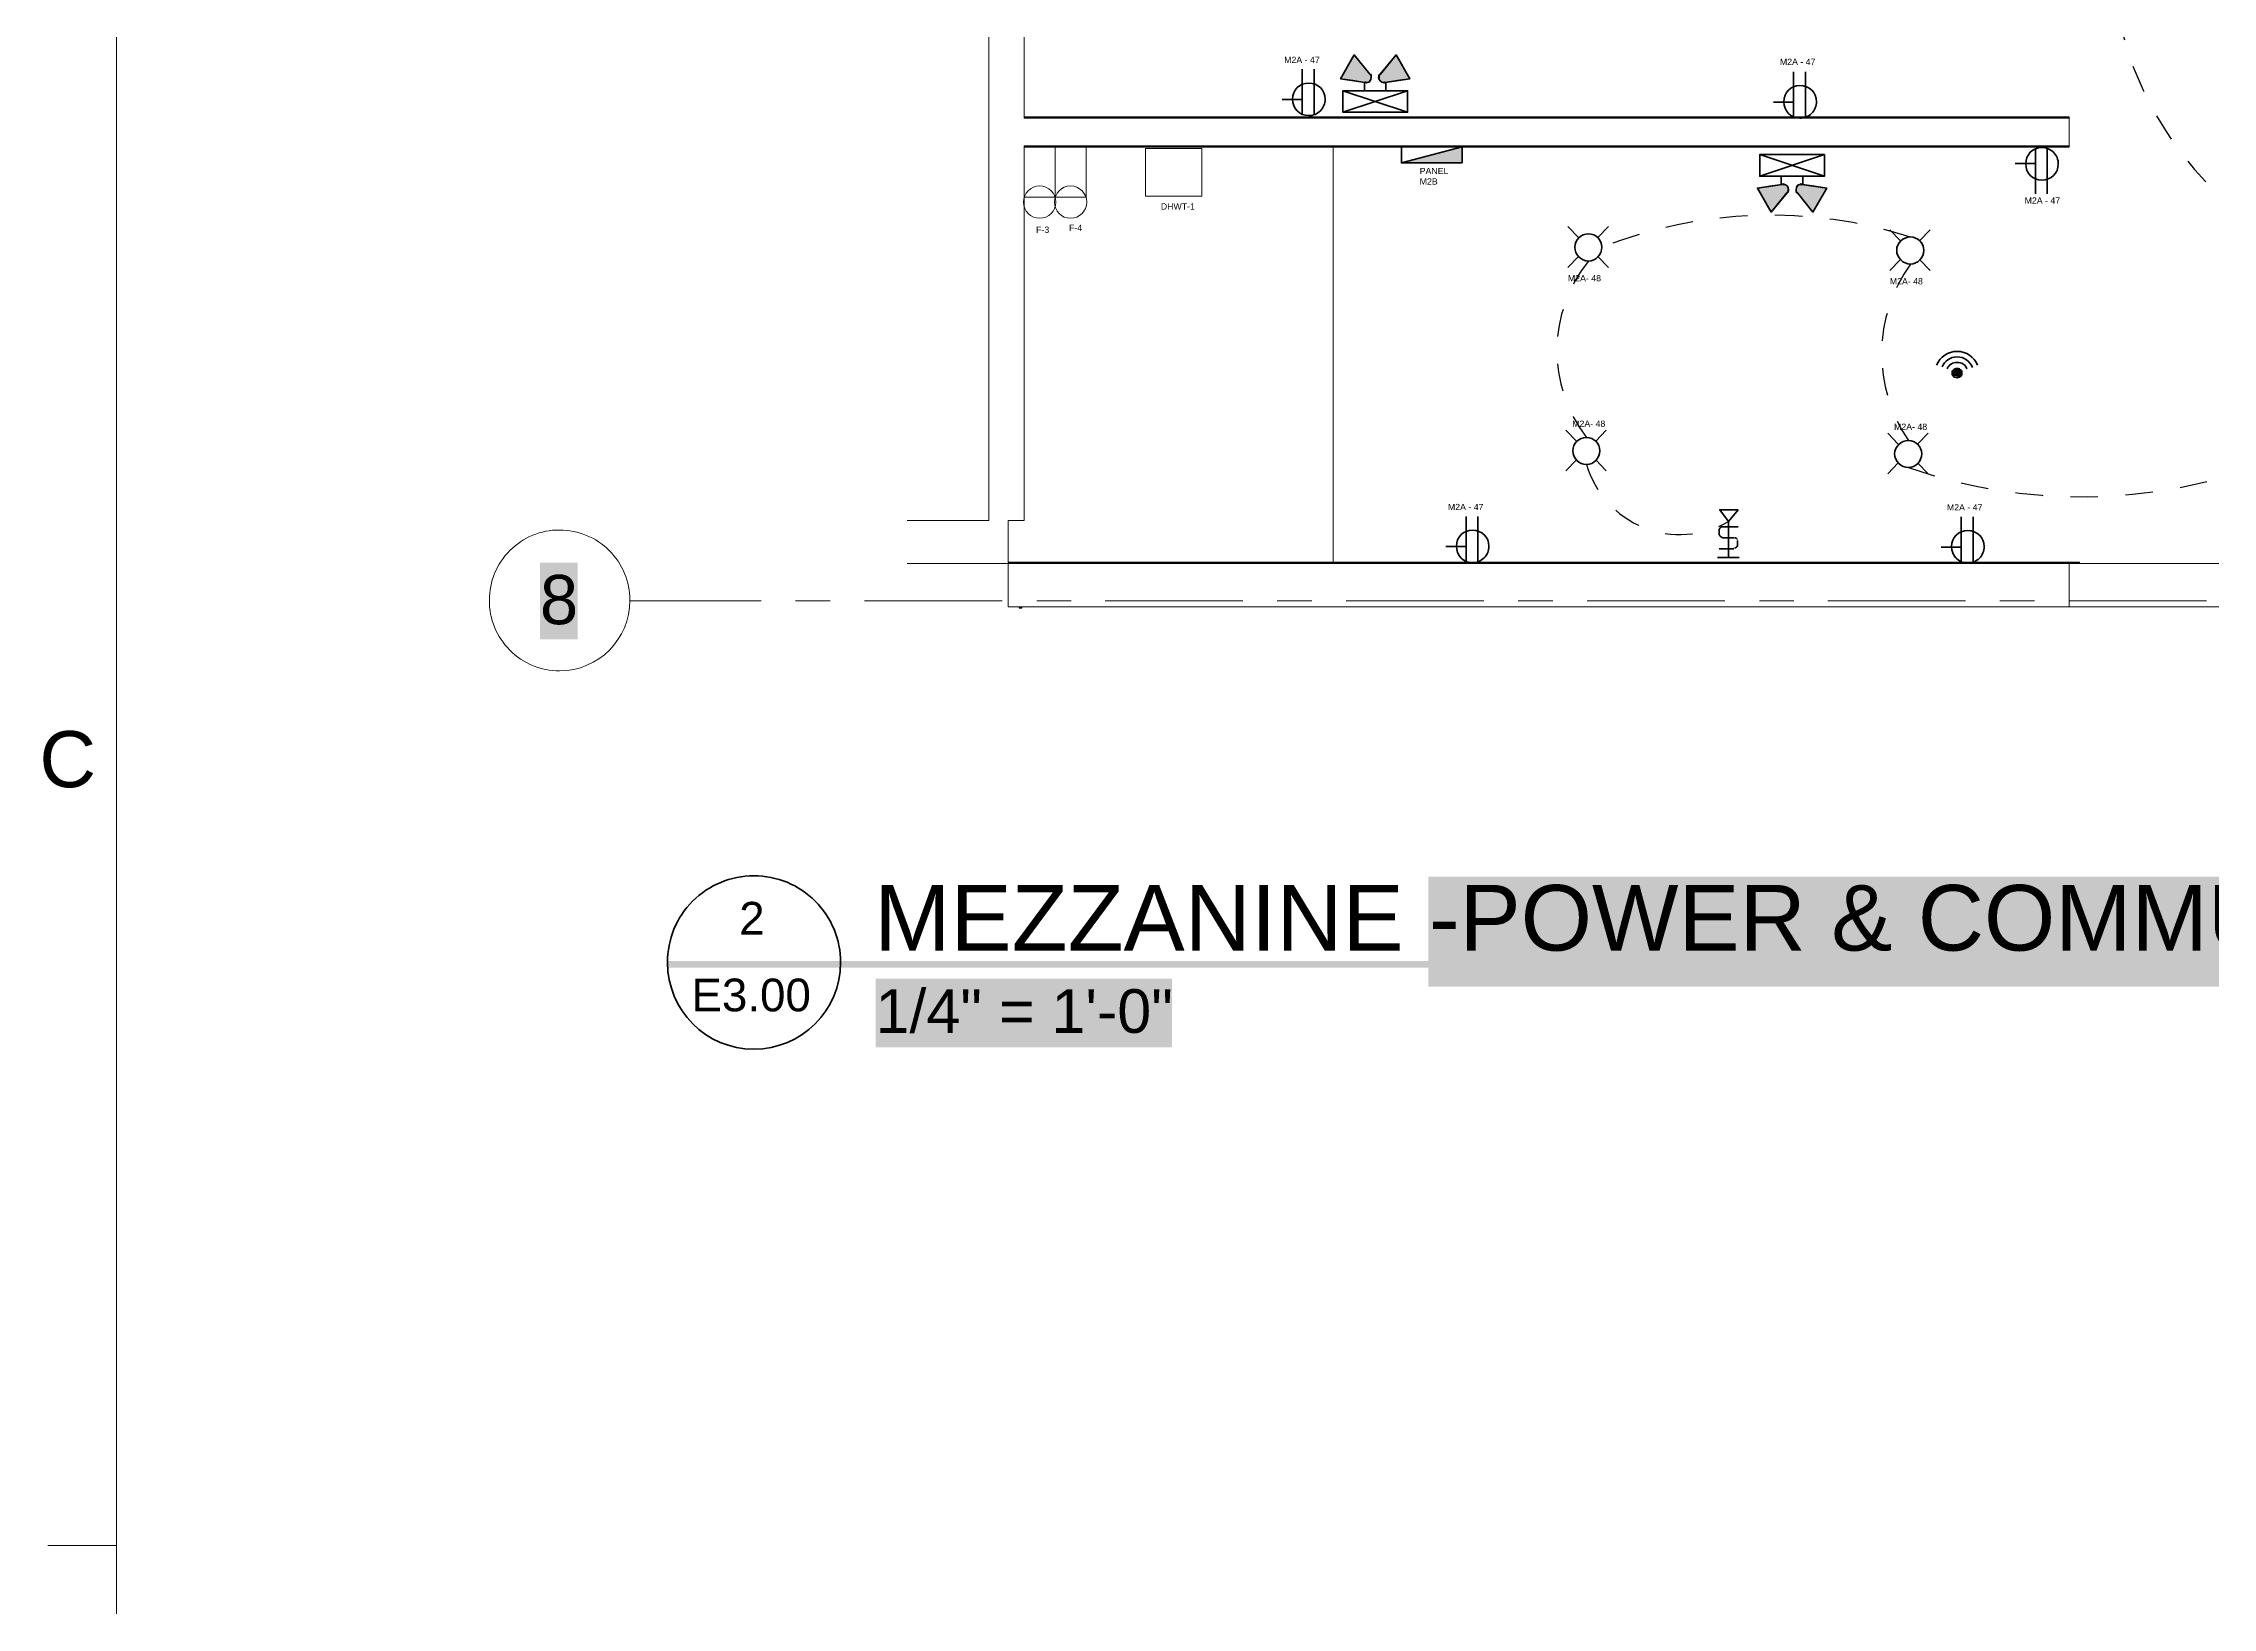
# Model space of a CAD drawing. Header units: millimetres. Extents: x 0.7 to 36.3, y 0.6 to 47.9.
# Drawn here: x 0.87 to 8.74, y 11.78 to 17.45 of the extents above; entities that cross this region are included whole.
import ezdxf

# ---------------------------------------------------------------- set-up
doc = ezdxf.new("R2010")
doc.units = ezdxf.units.MM
doc.header["$LTSCALE"] = 0.007
doc.linetypes.add('HIDDEN', pattern=[9.525, 6.35, -3.175])
doc.layers.add('Dotted', color=1, linetype='HIDDEN', lineweight=30, true_color=0xff0000)
doc.layers.add('PDF2_Geometry', color=7, linetype='Continuous')
doc.layers.add('PDF_Text', color=7, linetype='Continuous')
for name, color, linetype, true_color in [('PDF2_Solid Fills', 7, 'Continuous', 0x7f7f7f), ('PDF_Geometry', 7, 'Continuous', 0x777777), ('PDF_Solid Fills', 7, 'Continuous', 0xffffff)]:
    doc.layers.add(name, color=color, linetype=linetype, true_color=true_color)
doc.styles.add('PDF Arial', font='arial.ttf')
doc.styles.add('PDF GillSansMTCondensed', font='arial.ttf')

msp = doc.modelspace()

# ---------------------------------------------------------------- hatches: boundary and pattern name
at = {"layer": 'Dotted', "linetype": 'HIDDEN', "lineweight": 5}
h = msp.add_hatch(dxfattribs=at)
h.set_pattern_fill('ANSI32', color=0)
h.set_pattern_definition([(45, (-8.4285, -2.56), (-6.7352, 6.7352), []), (45, (-3.938, -2.56), (-6.735, 6.735), [])])
h.paths.add_polyline_path([(5.0745, 17.0723), (4.8702, 17.0723), (4.8702, 16.8994), (5.0745, 16.8994)])
at = {"layer": 'PDF2_Solid Fills', "transparency": 33554559}
for points in [[(5.5777, 17.3256), (5.6261, 17.4123), (5.6277, 17.4123), (5.6894, 17.3356), (5.6811, 17.3156), (5.6661, 17.3139)], [(5.7177, 17.3389), (5.7777, 17.4123), (5.7794, 17.4123), (5.8294, 17.3273), (5.7944, 17.3223), (5.7311, 17.3139), (5.7194, 17.3223)], [(5.7988, 17.0221), (6.0188, 17.0205), (6.0188, 17.0788), (6.0138, 17.0788)], [(7.2026, 16.9153), (7.1426, 16.842), (7.141, 16.842), (7.091, 16.927), (7.126, 16.932), (7.1893, 16.9403), (7.201, 16.932)], [(7.3426, 16.9287), (7.2943, 16.842), (7.2926, 16.842), (7.231, 16.9187), (7.2393, 16.9387), (7.2543, 16.9403)]]:
    msp.add_hatch(color=256, dxfattribs=at).paths.add_polyline_path(points)
at = {"layer": 'PDF_Solid Fills', "transparency": 33554559}
msp.add_hatch(color=7, dxfattribs=at).paths.add_polyline_path([(7.833, 16.2662), (7.8247, 16.2745), (7.8063, 16.2745), (7.798, 16.2645), (7.8013, 16.2479), (7.8197, 16.2429), (7.8313, 16.2495)])

# ---------------------------------------------------------------- linework, layer by layer
at = {"layer": 'Dotted', "color": 0, "linetype": 'Continuous', "lineweight": 5}
for points in [[(4.5419, 16.8956), (4.4298, 16.8956), (4.4298, 17.0776), (4.5419, 17.0776)], [(4.6539, 16.8956), (4.5419, 16.8956), (4.5419, 17.0776), (4.6539, 17.0776)], [(4.8702, 17.0723), (5.0745, 17.0723), (5.0745, 16.8994), (4.8702, 16.8994)]]:
    msp.add_lwpolyline(points, close=True, dxfattribs=at)
for centre in [(4.4858, 16.8779), (4.5979, 16.8779)]:
    msp.add_circle(centre, 0.0587, dxfattribs=at)
at = {"layer": 'Dotted', "linetype": 'HIDDEN', "lineweight": 30}
for centre, radius, start, end in [((9.6216, 17.8122), 1.248, 173.11052, 236.9734), ((7.1386, 15.1618), 1.6686, 72.28352, 111.52467), ((6.8787, 16.3392), 0.5158, 140.96084, 217.69768), ((8.1003, 16.3274), 0.5586, 144.35754, 214.30098), ((6.8101, 16.0252), 0.3539, 196.37053, 299.76437), ((8.2662, 17.7182), 1.9099, 250.82585, 290.46429)]:
    msp.add_arc(centre, radius, start, end, dxfattribs=at)
at = {"layer": 'PDF2_Geometry', "lineweight": 35}
for points in [[(5.6677, 17.3123), (5.5777, 17.3256), (5.6277, 17.4123), (5.6844, 17.3423)], [(5.7394, 17.3123), (5.8294, 17.3256), (5.7794, 17.4123), (5.7211, 17.3423)], [(5.4389, 17.3601), (5.4389, 17.1951)], [(5.4822, 17.3601), (5.4822, 17.1951)], [(7.222, 17.3508), (7.222, 17.1858)], [(7.2653, 17.3508), (7.2653, 17.1858)], [(5.3656, 17.2501), (5.4389, 17.2501)], [(5.5861, 17.2823), (5.8211, 17.2823), (5.5861, 17.2039), (5.5861, 17.2823), (5.8211, 17.2039), (5.8211, 17.2823)], [(5.6644, 17.2823), (5.6644, 17.3123)], [(5.7427, 17.2823), (5.7427, 17.3123)], [(5.8211, 17.2039), (5.5861, 17.2039)], [(7.1487, 17.2408), (7.222, 17.2408)], [(7.3343, 16.972), (7.0993, 16.972), (7.3343, 17.0503), (7.3343, 16.972), (7.0993, 17.0503), (7.0993, 16.972)], [(7.0993, 17.0503), (7.3343, 17.0503)], [(8.0265, 17.018), (8.0998, 17.018)], [(8.0998, 16.908), (8.0998, 17.073)], [(8.1431, 16.908), (8.1431, 17.073)], [(7.181, 16.942), (7.091, 16.9287), (7.141, 16.842), (7.1993, 16.912)], [(7.1776, 16.972), (7.1776, 16.942)], [(7.2526, 16.942), (7.3426, 16.9287), (7.2926, 16.842), (7.236, 16.912)], [(7.256, 16.972), (7.256, 16.942)], [(6.0332, 15.7373), (6.0332, 15.5723)], [(6.0766, 15.7373), (6.0766, 15.5723)], [(7.8308, 15.736), (7.8308, 15.571)], [(7.8741, 15.736), (7.8741, 15.571)], [(5.9599, 15.6273), (6.0332, 15.6273)], [(7.7575, 15.626), (7.8308, 15.626)]]:
    msp.add_lwpolyline(points, dxfattribs=at)
for points in [[(5.6277, 17.4123), (5.6844, 17.3423), (5.6877, 17.3389), (5.6894, 17.3339), (5.6894, 17.3306), (5.6877, 17.3256), (5.6861, 17.3206), (5.6844, 17.3173), (5.6811, 17.3139), (5.6761, 17.3123), (5.6711, 17.3106), (5.6661, 17.3123), (5.6227, 17.3189), (5.5777, 17.3256)], [(5.7794, 17.4123), (5.8294, 17.3256), (5.7844, 17.3189), (5.7394, 17.3123), (5.7361, 17.3106), (5.7311, 17.3123), (5.7261, 17.3139), (5.7227, 17.3173), (5.7194, 17.3206), (5.7177, 17.3256), (5.7177, 17.3306), (5.7177, 17.3339), (5.7194, 17.3389), (5.7227, 17.3423)], [(6.0188, 17.0205), (5.7988, 17.0205), (5.7988, 17.0788), (6.0188, 17.0788)], [(6.0188, 17.0788), (5.7988, 17.0205), (6.0188, 17.0205)], [(7.141, 16.842), (7.091, 16.9287), (7.136, 16.9353), (7.181, 16.942), (7.1843, 16.9437), (7.1893, 16.942), (7.1943, 16.9403), (7.1976, 16.937), (7.201, 16.9337), (7.2026, 16.9287), (7.2026, 16.9237), (7.2026, 16.9203), (7.201, 16.9153), (7.1976, 16.912)], [(7.2926, 16.842), (7.236, 16.912), (7.2326, 16.9153), (7.231, 16.9203), (7.231, 16.9237), (7.2326, 16.9287), (7.2343, 16.9337), (7.236, 16.937), (7.2393, 16.9403), (7.2443, 16.942), (7.2493, 16.9437), (7.2543, 16.942), (7.2976, 16.9353), (7.3426, 16.9287)]]:
    msp.add_lwpolyline(points, close=True, dxfattribs=at)
for centre, radius, start, end in [((5.7346, 17.3308), 0.0185, 180.50195, 269.49805), ((5.4625, 17.2515), 0.0597, 269.76027, 0.23973), ((7.2456, 17.2423), 0.0597, 269.76027, 0.23973), ((8.1234, 17.0166), 0.0597, 359.76027, 90.23973), ((7.1858, 16.9235), 0.0185, 0.50195, 89.49805), ((6.0568, 15.6287), 0.0597, 269.76027, 0.23973), ((7.8544, 15.6274), 0.0597, 269.76027, 0.23973)]:
    msp.add_arc(centre, radius, start, end, dxfattribs=at)
for points in [[(5.6711, 17.3123), (5.6827, 17.3123), (5.6894, 17.3206), (5.6894, 17.3306)], [(5.6894, 17.3306), (5.6894, 17.3356), (5.6894, 17.3406), (5.6861, 17.3439)], [(5.7211, 17.3439), (5.7177, 17.3406), (5.7161, 17.3356), (5.7161, 17.3306)], [(5.4039, 17.2518), (5.4039, 17.2851), (5.4289, 17.3101), (5.4622, 17.3101)], [(5.4622, 17.1918), (5.4289, 17.1918), (5.4039, 17.2184), (5.4039, 17.2518)], [(5.4622, 17.3101), (5.4956, 17.3101), (5.5222, 17.2851), (5.5222, 17.2518)], [(5.6677, 17.3139), (5.6694, 17.3139), (5.6694, 17.3123), (5.6711, 17.3123)], [(5.7344, 17.3123), (5.7361, 17.3123), (5.7377, 17.3139), (5.7377, 17.3139)], [(7.187, 17.2425), (7.187, 17.2758), (7.212, 17.3008), (7.2453, 17.3008)], [(7.2453, 17.3008), (7.2787, 17.3008), (7.3053, 17.2758), (7.3053, 17.2425)], [(7.2453, 17.1825), (7.212, 17.1825), (7.187, 17.2092), (7.187, 17.2425)], [(8.1231, 17.0764), (8.0898, 17.0764), (8.0648, 17.0497), (8.0648, 17.0164)], [(8.0648, 17.0164), (8.0648, 16.983), (8.0898, 16.958), (8.1231, 16.958)], [(8.1231, 16.958), (8.1565, 16.958), (8.1831, 16.983), (8.1831, 17.0164)], [(7.186, 16.942), (7.1843, 16.942), (7.1826, 16.9403), (7.1826, 16.9403)], [(7.2493, 16.942), (7.2376, 16.942), (7.231, 16.9337), (7.231, 16.9237)], [(7.2526, 16.9403), (7.251, 16.9403), (7.251, 16.942), (7.2493, 16.942)], [(7.1993, 16.9103), (7.2026, 16.9137), (7.2043, 16.9187), (7.2043, 16.9237)], [(7.231, 16.9237), (7.231, 16.9187), (7.231, 16.9137), (7.2343, 16.9103)], [(5.9982, 15.6289), (5.9982, 15.6623), (6.0232, 15.6873), (6.0566, 15.6873)], [(6.0566, 15.6873), (6.0899, 15.6873), (6.1166, 15.6623), (6.1166, 15.6289)], [(7.7958, 15.6277), (7.7958, 15.661), (7.8208, 15.686), (7.8541, 15.686)], [(7.8541, 15.686), (7.8875, 15.686), (7.9141, 15.661), (7.9141, 15.6277)], [(6.0566, 15.5689), (6.0232, 15.5689), (5.9982, 15.5956), (5.9982, 15.6289)], [(7.8541, 15.5677), (7.8208, 15.5677), (7.7958, 15.5944), (7.7958, 15.6277)]]:
    msp.add_open_spline(points, degree=3, dxfattribs=at)
at = {"layer": 'PDF_Geometry', "color": 7, "lineweight": 9}
msp.add_lwpolyline([(1.135, 1.0083), (1.135, 22.9924)], close=True, dxfattribs=at)
at = {"layer": 'PDF_Geometry', "lineweight": 18}
for points in [[(4.0048, 15.566), (4.3715, 15.566), (4.3715, 15.7227), (4.4298, 15.7227), (4.4298, 17.0826), (8.223, 17.0826), (8.223, 17.1826), (4.4298, 17.1826), (4.4298, 19.4375), (4.3882, 19.4375), (4.3882, 19.4775), (4.3882, 20.9091), (9.3296, 20.9091), (9.3296, 21.0925), (4.0048, 21.0925)], [(4.0048, 20.9091), (4.3015, 20.9091), (4.3015, 19.4775), (4.3015, 15.7227), (4.0048, 15.7227)]]:
    msp.add_lwpolyline(points, dxfattribs=at)
at = {"layer": 'PDF_Geometry', "lineweight": 9}
for points in [[(4.3015, 15.7227), (4.3015, 19.4775)], [(4.4298, 17.1876), (8.223, 17.1876), (8.223, 17.186), (8.223, 17.1843)], [(4.4298, 17.1843), (8.223, 17.1843), (4.4298, 17.1843)], [(8.223, 17.1826), (4.4298, 17.1826)], [(8.223, 17.1843), (8.223, 17.1826), (8.223, 17.1843)], [(4.4298, 17.0826), (8.223, 17.0826), (8.223, 17.081), (8.223, 17.0793), (8.223, 17.0776), (4.4298, 17.0776)], [(8.223, 17.081), (8.223, 17.081)], [(4.3715, 15.571), (8.2597, 15.571), (8.2597, 15.5694), (8.2597, 15.5677), (4.3715, 15.5677), (8.2597, 15.5677), (8.2597, 15.566), (4.3715, 15.566)], [(8.2597, 15.5677), (8.2597, 15.5677)], [(2.9982, 15.431), (3.4749, 15.431)], [(3.5999, 15.431), (3.7248, 15.431)], [(3.8498, 15.431), (4.3498, 15.431)], [(4.4115, 15.4077), (4.4115, 15.4077)], [(4.4215, 15.4077), (4.4115, 15.4077)], [(4.4215, 15.4077), (4.4115, 15.4077), (4.4215, 15.4077)], [(4.4215, 15.4077), (4.4215, 15.4077)], [(4.4748, 15.431), (4.5998, 15.431)], [(4.7231, 15.431), (5.2231, 15.431)], [(5.3481, 15.431), (5.4731, 15.431)], [(5.5981, 15.431), (6.0981, 15.431)], [(6.2231, 15.431), (6.3481, 15.431)], [(6.4731, 15.431), (6.973, 15.431)], [(7.098, 15.431), (7.223, 15.431)], [(7.3464, 15.431), (7.8463, 15.431)], [(7.9713, 15.431), (8.0963, 15.431)], [(8.2213, 15.431), (8.7213, 15.431)]]:
    msp.add_lwpolyline(points, dxfattribs=at)
for points in [[(4.4298, 17.081), (8.223, 17.081)], [(4.4115, 15.4077), (4.4115, 15.4094), (4.4215, 15.4094), (4.4215, 15.4077), (4.4215, 15.406), (4.4215, 15.4044), (4.4115, 15.4044), (4.4115, 15.406)]]:
    msp.add_lwpolyline(points, close=True, dxfattribs=at)
at = {"layer": 'PDF_Geometry', "color": 253, "lineweight": 9, "true_color": 0xababab}
msp.add_lwpolyline([(8.0497, 15.5677), (5.5514, 15.5677), (5.5514, 17.0826)], dxfattribs=at)
at = {"layer": 'PDF_Geometry', "lineweight": 35}
for points in [[(6.4031, 16.789), (6.4414, 16.749)], [(6.5498, 16.789), (6.5114, 16.749)], [(7.5714, 16.7779), (7.6097, 16.7379)], [(7.718, 16.7779), (7.6797, 16.7379)], [(6.4031, 16.6407), (6.4414, 16.6807)], [(6.5498, 16.6407), (6.5114, 16.6807)], [(7.5714, 16.6296), (7.6097, 16.6696)], [(7.718, 16.6296), (7.6797, 16.6696)], [(6.3956, 16.0504), (6.4339, 16.0104)], [(6.5423, 16.0504), (6.5039, 16.0104)], [(7.5639, 16.0393), (7.6022, 15.9993)], [(7.7105, 16.0393), (7.6722, 15.9993)], [(6.3956, 15.9021), (6.4339, 15.9421)], [(6.5423, 15.9021), (6.5039, 15.9421)], [(7.5639, 15.891), (7.6022, 15.931)], [(7.7105, 15.891), (7.6722, 15.931)], [(6.9525, 15.6896), (6.9525, 15.6696)], [(6.9658, 15.6996), (7.0208, 15.6996)], [(6.9858, 15.718), (6.9858, 15.588)], [(6.9525, 15.6196), (7.0058, 15.6196)], [(6.9658, 15.6596), (7.0058, 15.6596)], [(7.0191, 15.6296), (7.0191, 15.6496)], [(6.9458, 15.588), (7.0241, 15.588)]]:
    msp.add_lwpolyline(points, dxfattribs=at)
for points in [[(7.798, 16.2579), (7.798, 16.2529), (7.7997, 16.2479), (7.803, 16.2445), (7.8063, 16.2429), (7.8113, 16.2412), (7.8163, 16.2395), (7.8197, 16.2412), (7.8247, 16.2429), (7.828, 16.2445), (7.8313, 16.2479), (7.833, 16.2529), (7.833, 16.2579), (7.833, 16.2629), (7.8313, 16.2662), (7.828, 16.2695), (7.8247, 16.2729), (7.8197, 16.2745), (7.8163, 16.2745), (7.8113, 16.2745), (7.8063, 16.2729), (7.803, 16.2695), (7.7997, 16.2662), (7.798, 16.2629)], [(7.0208, 15.7613), (6.9858, 15.718), (6.9541, 15.7613)]]:
    msp.add_lwpolyline(points, close=True, dxfattribs=at)
at = {"layer": 'PDF_Geometry', "lineweight": 9}
msp.add_lwpolyline([(2.7432, 15.6877, 0.416667), (2.4882, 15.4327, 0.415306), (2.7432, 15.176, 0.412859), (2.9982, 15.4327, 0.414218)], format="xyb", close=True, dxfattribs=at)
at = {"layer": 'PDF_Geometry', "lineweight": 18}
for points in [[(8.223, 15.566), (4.3715, 15.566), (4.3715, 15.4094), (8.223, 15.4094)], [(8.223, 15.4094), (10.3129, 15.4094), (10.3129, 15.566), (8.223, 15.566)]]:
    msp.add_lwpolyline(points, close=True, dxfattribs=at)
at = {"layer": 'PDF_Geometry', "color": 7, "lineweight": 35}
msp.add_lwpolyline([(3.4482, 14.4327, 0.415778), (3.1349, 14.1178, 0.413791), (3.4482, 13.8028, 0.412698), (3.7632, 14.1178, 0.414684)], format="xyb", close=True, dxfattribs=at)
for points in [[(3.1349, 14.1178), (3.1349, 14.1178)], [(3.7632, 14.1178), (3.7632, 14.1178)]]:
    msp.add_lwpolyline(points, dxfattribs=at)
at = {"layer": 'PDF_Geometry', "color": 7, "lineweight": 9}
msp.add_lwpolyline([(0.885, 12.0012), (1.135, 12.0012)], dxfattribs=at)
at = {"layer": 'PDF_Geometry', "lineweight": 35}
for centre, radius, start, end in [((6.4781, 16.714), 0.0484, 0.04113, 89.95887), ((7.6463, 16.7029), 0.0484, 0.04113, 89.95887), ((7.8158, 16.2566), 0.0796, 21.82565, 89.6006), ((6.4706, 15.9754), 0.0484, 0.04113, 89.95887), ((7.6388, 15.9643), 0.0484, 0.04113, 89.95887)]:
    msp.add_arc(centre, radius, start, end, dxfattribs=at)
for points in [[(6.4281, 16.714), (6.4281, 16.7407), (6.4514, 16.7624), (6.4781, 16.7624)], [(6.4781, 16.664), (6.4514, 16.664), (6.4281, 16.6874), (6.4281, 16.714)], [(6.5264, 16.714), (6.5264, 16.6874), (6.5048, 16.664), (6.4781, 16.664)], [(7.5964, 16.7029), (7.5964, 16.7296), (7.6197, 16.7513), (7.6464, 16.7513)], [(7.6464, 16.6529), (7.6197, 16.6529), (7.5964, 16.6763), (7.5964, 16.7029)], [(7.6947, 16.7029), (7.6947, 16.6763), (7.673, 16.6529), (7.6464, 16.6529)], [(7.7413, 16.2862), (7.753, 16.3162), (7.783, 16.3362), (7.8163, 16.3362)], [(7.7613, 16.2795), (7.7697, 16.3012), (7.7913, 16.3162), (7.8163, 16.3162)], [(7.8163, 16.3162), (7.8397, 16.3162), (7.863, 16.3012), (7.8713, 16.2779)], [(7.7797, 16.2729), (7.7847, 16.2879), (7.7997, 16.2962), (7.8163, 16.2962)], [(7.8163, 16.2962), (7.8313, 16.2962), (7.8463, 16.2879), (7.8513, 16.2729)], [(6.4206, 15.9754), (6.4206, 16.0021), (6.4439, 16.0238), (6.4706, 16.0238)], [(7.5889, 15.9643), (7.5889, 15.991), (7.6122, 16.0127), (7.6389, 16.0127)], [(6.4706, 15.9254), (6.4439, 15.9254), (6.4206, 15.9488), (6.4206, 15.9754)], [(6.5189, 15.9754), (6.5189, 15.9488), (6.4973, 15.9254), (6.4706, 15.9254)], [(7.6389, 15.9143), (7.6122, 15.9143), (7.5889, 15.9377), (7.5889, 15.9643)], [(7.6872, 15.9643), (7.6872, 15.9377), (7.6655, 15.9143), (7.6389, 15.9143)], [(6.9525, 15.6896), (6.9541, 15.6963), (6.9591, 15.6996), (6.9658, 15.6996)], [(6.9658, 15.6596), (6.9591, 15.6613), (6.9541, 15.6646), (6.9525, 15.6713)], [(7.0075, 15.6596), (7.0125, 15.6596), (7.0158, 15.6563), (7.0191, 15.653)], [(7.0191, 15.6313), (7.0175, 15.6263), (7.0125, 15.623), (7.0075, 15.6213)]]:
    msp.add_open_spline(points, degree=3, dxfattribs=at)
at = {"layer": 'PDF_Solid Fills', "lineweight": 9, "transparency": 33554559}
msp.add_solid([(2.6716, 15.291), (2.8082, 15.291), (2.6716, 15.5694), (2.8082, 15.5694)], dxfattribs=at)
at = {"layer": 'PDF_Solid Fills', "lineweight": 0, "transparency": 33554559}
msp.add_solid([(5.8968, 14.03), (10.916, 14.03), (5.8968, 14.4288), (10.916, 14.4288)], dxfattribs=at)
at = {"layer": 'PDF_Solid Fills', "color": 7, "lineweight": 35, "transparency": 33554559}
msp.add_solid([(3.1349, 14.0994), (10.8862, 14.0994), (3.1349, 14.1228), (10.8862, 14.1228)], dxfattribs=at)
at = {"layer": 'PDF_Solid Fills', "lineweight": 35, "transparency": 33554559}
for points in [[(3.8898, 13.8094), (4.6948, 13.8094), (3.8898, 14.0594), (4.6948, 14.0594)], [(4.6948, 13.8094), (4.7665, 13.8094), (4.6948, 14.0594), (4.7665, 14.0594)], [(4.7665, 13.8094), (4.9665, 13.8094), (4.7665, 14.0594), (4.9665, 14.0594)]]:
    msp.add_solid(points, dxfattribs=at)

# ---------------------------------------------------------------- texts
at = {"layer": 'PDF_Text', "attachment_point": 4}
for s, insert, char_height, style in [('M2A - 47', (5.3732, 17.3941), 0.02276, 'PDF Arial'), ('M2A - 47', (7.1726, 17.3873), 0.02276, 'PDF Arial'), ('PANEL\\PM2B', (5.8651, 16.972), 0.02276, 'PDF Arial'), ('DHWT-1', (4.9255, 16.8623), 0.02276, 'PDF Arial'), ('M2A - 47', (8.0608, 16.8838), 0.02276, 'PDF Arial'), ('F-3', (4.4727, 16.7776), 0.02276, 'PDF Arial'), ('F-4', (4.5923, 16.7846), 0.02276, 'PDF Arial'), ('M2A- 48', (6.4031, 16.6015), 0.02276, 'PDF Arial'), ('M2A- 48', (7.5714, 16.5904), 0.02276, 'PDF Arial'), ('M2A- 48', (6.4187, 16.0733), 0.02276, 'PDF Arial'), ('M2A- 48', (7.5869, 16.0622), 0.02276, 'PDF Arial'), ('M2A - 47', (5.9676, 15.7712), 0.02276, 'PDF Arial'), ('M2A - 47', (7.7787, 15.77), 0.02276, 'PDF Arial'), ('C', (0.855, 14.8544), 0.2037, 'PDF GillSansMTCondensed'), ('2    ', (3.395, 14.2784), 0.11877, 'PDF Arial'), ('MEZZANINE -POWER & COMMUNICATIONS', (3.885, 14.2784), 0.238113, 'PDF Arial'), ('E3.00', (3.2217, 13.9991), 0.11877, 'PDF Arial'), ('1/4" = 1\'-0"', (3.89, 13.9405), 0.158451, 'PDF Arial')]:
    msp.add_mtext(s, dxfattribs=dict(at, insert=insert, char_height=char_height, style=style))
at = {"layer": 'PDF_Text', "color": 8, "true_color": 0x777777, "insert": (2.6717, 15.4339), "char_height": 0.1787, "attachment_point": 4, "style": 'PDF Arial'}
msp.add_mtext('8', dxfattribs=at)

doc.saveas('drawing.dxf')
